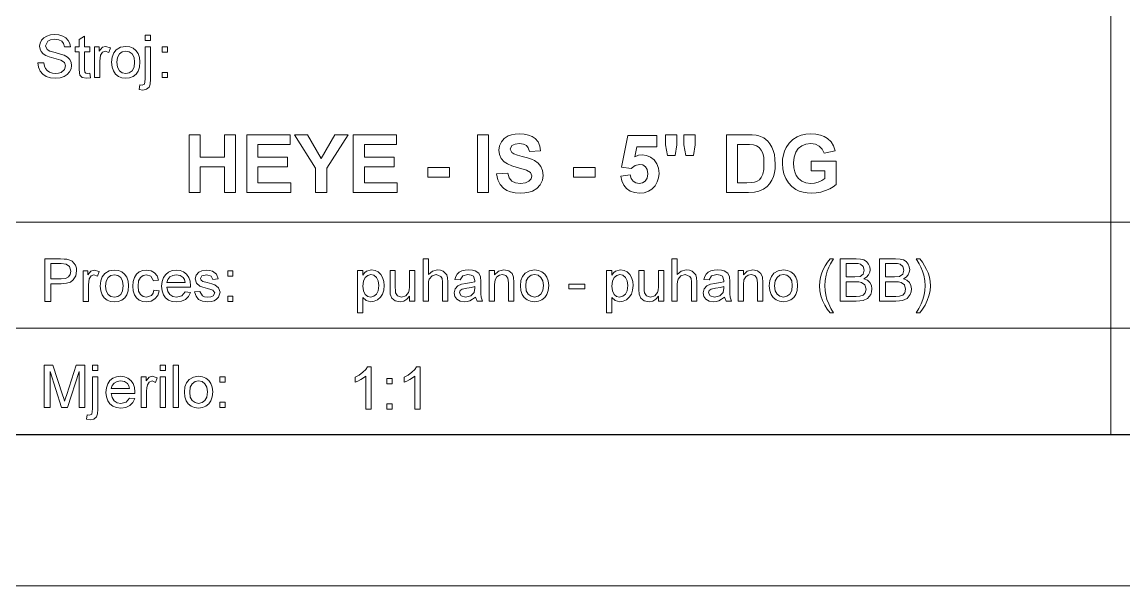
# Model space of a CAD drawing. Extents: x 0 to 594, y 0 to 521.
# Drawn here: x 491.6 to 543, y 0 to 26.3 of the extents above; entities that cross this region are included whole.
import ezdxf

# ---------------------------------------------------------------- set-up
doc = ezdxf.new("R2010")
doc.units = 0

msp = doc.modelspace()

# ---------------------------------------------------------------- linework, layer by layer
at = {"color": 7, "lineweight": 13}
for p, q in [((542.36, 56.564), (542.36, 7.069)), ((375.224, 16.968), (586.749, 16.968)), ((375.224, 12.019), (586.749, 12.019)), ((0, 0), (593.818, 0))]:
    msp.add_line(p, q, dxfattribs=at)
at = {"color": 7, "lineweight": 30}
msp.add_line((28.277, 7.069), (586.749, 7.069), dxfattribs=at)
at = {"color": 7, "lineweight": 13}
for points in [[(492.363, 24.395), (492.638, 24.395), (492.666, 24.249), (492.715, 24.131), (492.792, 24.038), (492.903, 23.964), (493.039, 23.916), (493.191, 23.9), (493.324, 23.912), (493.44, 23.949), (493.602, 24.081), (493.655, 24.253), (493.604, 24.408), (493.436, 24.521), (493.316, 24.561), (493.106, 24.618), (492.885, 24.683), (492.736, 24.743), (492.608, 24.825), (492.517, 24.926), (492.463, 25.042), (492.445, 25.171), (492.467, 25.316), (492.53, 25.45), (492.634, 25.564), (492.776, 25.647), (492.947, 25.698), (493.136, 25.714), (493.342, 25.697), (493.522, 25.645), (493.669, 25.56), (493.778, 25.442), (493.847, 25.298), (493.875, 25.137), (493.6, 25.137), (493.558, 25.292), (493.471, 25.404), (493.335, 25.472), (493.147, 25.495), (492.955, 25.473), (492.822, 25.407), (492.72, 25.195), (492.792, 25.018), (492.921, 24.948), (493.163, 24.876), (493.418, 24.808), (493.584, 24.749), (493.738, 24.66), (493.846, 24.549), (493.909, 24.418), (493.93, 24.269), (493.907, 24.117), (493.84, 23.974), (493.73, 23.85), (493.581, 23.758), (493.402, 23.7), (493.202, 23.68), (492.957, 23.701), (492.754, 23.764), (492.593, 23.869), (492.471, 24.015), (492.393, 24.194)], [(497.365, 25.44), (497.365, 25.687), (497.613, 25.687), (497.613, 25.44)], [(494.782, 23.915), (494.809, 23.702), (494.625, 23.68), (494.42, 23.721), (494.317, 23.829), (494.294, 23.933), (494.287, 24.11), (494.287, 24.917), (494.095, 24.917), (494.095, 25.137), (494.287, 25.137), (494.287, 25.49), (494.534, 25.635), (494.534, 25.137), (494.782, 25.137), (494.782, 24.917), (494.534, 24.917), (494.534, 24.095), (494.547, 23.964), (494.59, 23.918), (494.674, 23.9)], [(495.002, 23.708), (495.002, 25.137), (495.222, 25.137), (495.222, 24.946), (495.366, 25.122), (495.511, 25.165), (495.744, 25.097), (495.665, 24.876), (495.502, 24.945), (495.37, 24.896), (495.287, 24.761), (495.258, 24.623), (495.249, 24.472), (495.249, 23.708)], [(495.799, 24.423), (495.823, 24.663), (495.895, 24.858), (496.016, 25.007), (496.218, 25.125), (496.459, 25.165), (496.641, 25.143), (496.799, 25.079), (496.934, 24.973), (497.036, 24.829), (497.098, 24.652), (497.118, 24.443), (497.098, 24.198), (497.036, 24.011), (496.936, 23.872), (496.799, 23.767), (496.636, 23.702), (496.459, 23.68), (496.275, 23.702), (496.115, 23.765), (495.981, 23.872), (495.88, 24.018), (495.819, 24.201)], [(496.046, 24.423), (496.076, 24.194), (496.164, 24.031), (496.296, 23.933), (496.459, 23.9), (496.621, 23.933), (496.753, 24.031), (496.841, 24.197), (496.871, 24.431), (496.841, 24.653), (496.753, 24.814), (496.62, 24.912), (496.459, 24.945), (496.296, 24.912), (496.164, 24.815), (496.076, 24.652)], [(497.074, 23.157), (497.119, 23.37), (497.227, 23.351), (497.331, 23.399), (497.365, 23.644), (497.365, 25.137), (497.613, 25.137), (497.613, 23.632), (497.596, 23.409), (497.545, 23.265), (497.431, 23.164), (497.26, 23.131)], [(498.151, 24.89), (498.151, 25.137), (498.399, 25.137), (498.399, 24.89)], [(498.151, 23.708), (498.151, 23.955), (498.399, 23.955), (498.399, 23.708)], [(513.735, 19.215), (514.257, 19.252), (514.329, 19.035), (514.451, 18.885), (514.623, 18.797), (514.846, 18.767), (515.077, 18.794), (515.242, 18.874), (515.343, 18.99), (515.376, 19.123), (515.321, 19.279), (515.128, 19.391), (514.973, 19.439), (514.698, 19.513), (514.438, 19.593), (514.236, 19.683), (514.091, 19.784), (513.955, 19.943), (513.874, 20.124), (513.846, 20.327), (513.875, 20.527), (513.959, 20.713), (514.096, 20.871), (514.282, 20.986), (514.433, 21.039), (514.603, 21.07), (514.792, 21.08), (515.021, 21.067), (515.22, 21.027), (515.389, 20.96), (515.527, 20.867), (515.666, 20.708), (515.752, 20.518), (515.786, 20.297), (515.264, 20.26), (515.213, 20.43), (515.123, 20.545), (514.988, 20.611), (514.799, 20.633), (514.6, 20.609), (514.45, 20.538), (514.369, 20.374), (514.447, 20.215), (514.546, 20.157), (514.708, 20.096), (514.934, 20.033), (515.168, 19.968), (515.359, 19.903), (515.504, 19.837), (515.669, 19.72), (515.794, 19.566), (515.872, 19.375), (515.898, 19.142), (515.867, 18.921), (515.771, 18.714), (515.618, 18.539), (515.412, 18.417), (515.244, 18.363), (515.051, 18.33), (514.833, 18.32), (514.595, 18.334), (514.387, 18.377), (514.207, 18.448), (514.057, 18.548), (513.901, 18.724), (513.794, 18.946)], [(528.396, 19.364), (528.396, 19.812), (529.552, 19.812), (529.552, 18.721), (529.422, 18.619), (529.258, 18.526), (529.061, 18.441), (528.845, 18.374), (528.628, 18.333), (528.409, 18.32), (528.206, 18.331), (528.017, 18.364), (527.841, 18.418), (527.678, 18.495), (527.487, 18.629), (527.331, 18.797), (527.209, 18.998), (527.122, 19.222), (527.07, 19.459), (527.053, 19.709), (527.064, 19.912), (527.096, 20.103), (527.151, 20.282), (527.227, 20.45), (527.362, 20.649), (527.533, 20.815), (527.739, 20.947), (527.924, 21.021), (528.137, 21.065), (528.378, 21.08), (528.613, 21.067), (528.821, 21.028), (529.002, 20.963), (529.155, 20.872), (529.319, 20.716), (529.439, 20.524), (529.515, 20.297), (528.992, 20.185), (528.909, 20.371), (528.773, 20.512), (528.592, 20.603), (528.371, 20.633), (528.144, 20.607), (527.951, 20.532), (527.791, 20.406), (527.671, 20.23), (527.599, 20.005), (527.575, 19.731), (527.589, 19.505), (527.63, 19.31), (527.699, 19.144), (527.795, 19.008), (527.957, 18.874), (528.149, 18.794), (528.372, 18.767), (528.548, 18.785), (528.725, 18.837), (528.89, 18.915), (529.03, 19.007), (529.03, 19.364)], [(499.409, 18.357), (499.409, 21.043), (499.931, 21.043), (499.931, 19.998), (501.051, 19.998), (501.051, 21.043), (501.573, 21.043), (501.573, 18.357), (501.051, 18.357), (501.051, 19.551), (499.931, 19.551), (499.931, 18.357)], [(502.095, 18.357), (502.095, 21.043), (504.11, 21.043), (504.11, 20.595), (502.617, 20.595), (502.617, 19.998), (503.998, 19.998), (503.998, 19.551), (502.617, 19.551), (502.617, 18.805), (504.147, 18.805), (504.147, 18.357)], [(505.303, 18.357), (505.303, 19.487), (504.315, 21.043), (504.926, 21.043), (505.564, 19.937), (506.203, 21.043), (506.814, 21.043), (505.826, 19.484), (505.826, 18.357)], [(507.057, 18.357), (507.057, 21.043), (509.071, 21.043), (509.071, 20.595), (507.579, 20.595), (507.579, 19.998), (508.959, 19.998), (508.959, 19.551), (507.579, 19.551), (507.579, 18.805), (509.109, 18.805), (509.109, 18.357)], [(512.839, 18.357), (512.839, 21.043), (513.362, 21.043), (513.362, 18.357)], [(519.517, 19.12), (519.965, 19.178), (520.011, 19.008), (520.104, 18.878), (520.229, 18.795), (520.372, 18.767), (520.532, 18.796), (520.665, 18.882), (520.755, 19.026), (520.785, 19.228), (520.758, 19.419), (520.677, 19.554), (520.553, 19.636), (520.395, 19.663), (520.19, 19.616), (520.007, 19.476), (519.554, 19.534), (519.853, 21.006), (521.196, 21.006), (521.196, 20.483), (520.275, 20.483), (520.176, 20.014), (520.344, 20.086), (520.516, 20.11), (520.726, 20.083), (520.913, 20.003), (521.077, 19.868), (521.205, 19.691), (521.282, 19.481), (521.308, 19.24), (521.286, 19.033), (521.223, 18.841), (521.117, 18.665), (520.974, 18.514), (520.807, 18.406), (520.614, 18.341), (520.396, 18.32), (520.165, 18.344), (519.965, 18.416), (519.795, 18.537), (519.661, 18.698), (519.568, 18.892)], [(521.696, 20.073), (521.606, 20.581), (521.606, 21.043), (522.128, 21.043), (522.128, 20.581), (522.05, 20.073)], [(522.554, 20.073), (522.464, 20.581), (522.464, 21.043), (522.986, 21.043), (522.986, 20.581), (522.908, 20.073)], [(524.441, 21.043), (525.443, 21.043), (525.651, 21.037), (525.823, 21.02), (525.96, 20.992), (526.181, 20.895), (526.369, 20.744), (526.473, 20.617), (526.56, 20.472), (526.628, 20.309), (526.677, 20.124), (526.707, 19.913), (526.717, 19.674), (526.708, 19.463), (526.68, 19.273), (526.634, 19.102), (526.556, 18.919), (526.459, 18.761), (526.343, 18.628), (526.175, 18.506), (525.958, 18.413), (525.746, 18.371), (525.472, 18.357), (524.441, 18.357)], [(524.964, 20.595), (524.964, 18.805), (525.397, 18.805), (525.607, 18.811), (525.749, 18.83), (525.878, 18.875), (525.984, 18.943), (526.068, 19.048), (526.136, 19.204), (526.18, 19.419), (526.195, 19.699), (526.18, 19.976), (526.136, 20.18), (526.065, 20.33), (525.971, 20.442), (525.851, 20.521), (525.702, 20.57), (525.522, 20.589), (525.225, 20.595)], [(510.526, 19.066), (510.526, 19.513), (511.534, 19.513), (511.534, 19.066)], [(517.316, 19.066), (517.316, 19.513), (518.323, 19.513), (518.323, 19.066)], [(492.685, 13.274), (492.685, 15.253), (493.419, 15.253), (493.59, 15.249), (493.715, 15.235), (493.846, 15.2), (493.954, 15.144), (494.11, 14.956), (494.155, 14.829), (494.169, 14.691), (494.13, 14.461), (494.014, 14.271), (493.882, 14.175), (493.695, 14.118), (493.452, 14.099), (492.96, 14.099), (492.96, 13.274)], [(492.96, 14.319), (493.449, 14.319), (493.656, 14.343), (493.793, 14.414), (493.869, 14.529), (493.895, 14.683), (493.835, 14.898), (493.677, 15.016), (493.444, 15.033), (492.96, 15.033)], [(510.308, 13.284), (510.308, 15.263), (510.556, 15.263), (510.556, 14.534), (510.744, 14.689), (510.977, 14.741), (511.123, 14.725), (511.248, 14.679), (511.413, 14.506), (511.45, 14.371), (511.463, 14.187), (511.463, 13.284), (511.215, 13.284), (511.215, 14.178), (511.196, 14.333), (511.139, 14.439), (510.922, 14.521), (510.726, 14.466), (510.595, 14.316), (510.565, 14.204), (510.556, 14.056), (510.556, 13.284)], [(521.907, 13.284), (521.907, 15.263), (522.155, 15.263), (522.155, 14.534), (522.343, 14.689), (522.576, 14.741), (522.722, 14.725), (522.847, 14.679), (523.012, 14.506), (523.049, 14.371), (523.062, 14.187), (523.062, 13.284), (522.815, 13.284), (522.815, 14.178), (522.795, 14.333), (522.738, 14.439), (522.522, 14.521), (522.325, 14.466), (522.194, 14.316), (522.165, 14.204), (522.155, 14.056), (522.155, 13.284)], [(529.274, 12.734), (529.142, 12.909), (529.025, 13.102), (528.922, 13.313), (528.843, 13.537), (528.795, 13.766), (528.779, 14), (528.791, 14.206), (528.827, 14.406), (528.886, 14.6), (528.958, 14.766), (529.046, 14.932), (529.151, 15.098), (529.274, 15.263), (529.439, 15.263), (529.3, 15.029), (529.218, 14.872), (529.143, 14.687), (529.086, 14.494), (529.041, 14.247), (529.026, 13.999), (529.038, 13.788), (529.072, 13.577), (529.129, 13.366), (529.21, 13.155), (529.313, 12.945), (529.439, 12.734)], [(529.741, 13.284), (529.741, 15.263), (530.485, 15.263), (530.69, 15.248), (530.85, 15.203), (530.972, 15.126), (531.065, 15.016), (531.123, 14.887), (531.143, 14.752), (531.125, 14.628), (531.07, 14.511), (530.978, 14.409), (530.849, 14.329), (531.01, 14.258), (531.128, 14.15), (531.201, 14.013), (531.225, 13.853), (531.211, 13.72), (531.167, 13.597), (531.023, 13.414), (530.808, 13.317), (530.664, 13.292), (530.49, 13.284)], [(530.016, 14.411), (530.431, 14.411), (530.673, 14.436), (530.819, 14.54), (530.868, 14.722), (530.822, 14.906), (530.691, 15.014), (530.576, 15.036), (530.399, 15.043), (530.016, 15.043)], [(531.583, 13.284), (531.583, 15.263), (532.327, 15.263), (532.532, 15.248), (532.691, 15.203), (532.814, 15.126), (532.907, 15.016), (532.965, 14.887), (532.984, 14.752), (532.966, 14.628), (532.911, 14.511), (532.82, 14.409), (532.691, 14.329), (532.851, 14.258), (532.97, 14.15), (533.043, 14.013), (533.067, 13.853), (533.052, 13.72), (533.008, 13.597), (532.864, 13.414), (532.649, 13.317), (532.505, 13.292), (532.332, 13.284)], [(531.857, 14.411), (532.272, 14.411), (532.515, 14.436), (532.66, 14.54), (532.71, 14.722), (532.664, 14.906), (532.533, 15.014), (532.417, 15.036), (532.241, 15.043), (531.857, 15.043)], [(533.452, 12.734), (533.287, 12.734), (533.413, 12.945), (533.516, 13.155), (533.596, 13.366), (533.653, 13.577), (533.688, 13.788), (533.699, 13.999), (533.684, 14.245), (533.64, 14.49), (533.584, 14.683), (533.509, 14.868), (533.426, 15.026), (533.287, 15.263), (533.452, 15.263), (533.574, 15.098), (533.68, 14.932), (533.768, 14.766), (533.839, 14.6), (533.899, 14.406), (533.934, 14.206), (533.946, 14), (533.93, 13.766), (533.882, 13.537), (533.802, 13.313), (533.699, 13.102), (533.582, 12.909)], [(494.472, 13.274), (494.472, 14.703), (494.692, 14.703), (494.692, 14.512), (494.836, 14.688), (494.981, 14.731), (495.214, 14.663), (495.135, 14.442), (494.972, 14.511), (494.84, 14.462), (494.757, 14.327), (494.729, 14.189), (494.719, 14.038), (494.719, 13.274)], [(495.269, 13.989), (495.293, 14.229), (495.365, 14.424), (495.486, 14.573), (495.688, 14.692), (495.929, 14.731), (496.111, 14.71), (496.269, 14.646), (496.404, 14.539), (496.506, 14.395), (496.568, 14.218), (496.588, 14.009), (496.568, 13.764), (496.507, 13.578), (496.406, 13.438), (496.269, 13.334), (496.106, 13.268), (495.929, 13.247), (495.745, 13.268), (495.585, 13.332), (495.451, 13.438), (495.35, 13.584), (495.289, 13.768)], [(495.516, 13.989), (495.546, 13.76), (495.634, 13.597), (495.766, 13.499), (495.929, 13.467), (496.091, 13.499), (496.223, 13.598), (496.311, 13.763), (496.341, 13.997), (496.311, 14.22), (496.223, 14.381), (496.09, 14.478), (495.929, 14.511), (495.766, 14.479), (495.634, 14.381), (495.546, 14.219)], [(497.77, 13.796), (498.017, 13.769), (497.949, 13.55), (497.819, 13.385), (497.641, 13.281), (497.427, 13.247), (497.245, 13.268), (497.089, 13.331), (496.958, 13.437), (496.859, 13.583), (496.8, 13.765), (496.781, 13.984), (496.8, 14.199), (496.857, 14.386), (496.952, 14.537), (497.088, 14.645), (497.25, 14.709), (497.425, 14.731), (497.635, 14.701), (497.802, 14.609), (497.922, 14.462), (497.99, 14.264), (497.743, 14.236), (497.627, 14.442), (497.427, 14.511), (497.266, 14.48), (497.139, 14.386), (497.056, 14.224), (497.028, 13.99), (497.055, 13.753), (497.136, 13.591), (497.261, 13.498), (497.418, 13.467), (497.652, 13.548), (497.728, 13.65)], [(499.224, 13.714), (499.466, 13.687), (499.38, 13.501), (499.242, 13.362), (499.056, 13.276), (498.824, 13.247), (498.625, 13.268), (498.455, 13.332), (498.315, 13.439), (498.211, 13.584), (498.148, 13.763), (498.127, 13.977), (498.148, 14.198), (498.212, 14.383), (498.317, 14.533), (498.456, 14.643), (498.621, 14.709), (498.81, 14.731), (498.993, 14.71), (499.153, 14.645), (499.288, 14.539), (499.392, 14.393), (499.454, 14.213), (499.474, 13.997), (499.473, 13.934), (498.375, 13.934), (498.417, 13.734), (498.515, 13.587), (498.656, 13.497), (498.828, 13.467), (499.067, 13.526)], [(498.375, 14.154), (499.227, 14.154), (499.194, 14.291), (499.129, 14.389), (498.987, 14.481), (498.809, 14.511), (498.645, 14.487), (498.509, 14.414), (498.415, 14.3)], [(499.667, 13.714), (499.914, 13.741), (500.025, 13.537), (500.133, 13.484), (500.278, 13.467), (500.421, 13.482), (500.522, 13.529), (500.601, 13.676), (500.509, 13.794), (500.415, 13.828), (500.261, 13.87), (500.05, 13.933), (499.909, 13.987), (499.749, 14.124), (499.694, 14.317), (499.737, 14.495), (499.854, 14.631), (500.005, 14.702), (500.21, 14.731), (500.365, 14.719), (500.5, 14.681), (500.684, 14.546), (500.766, 14.319), (500.519, 14.291), (500.432, 14.453), (500.229, 14.511), (500.008, 14.461), (499.941, 14.343), (499.969, 14.265), (500.055, 14.207), (500.254, 14.15), (500.461, 14.087), (500.606, 14.037), (500.784, 13.909), (500.849, 13.701), (500.778, 13.472), (500.692, 13.377), (500.575, 13.306), (500.434, 13.261), (500.275, 13.247), (500.031, 13.276), (499.852, 13.365), (499.733, 13.511)], [(501.206, 14.456), (501.206, 14.703), (501.453, 14.703), (501.453, 14.456)], [(507.257, 12.734), (507.257, 14.713), (507.505, 14.713), (507.505, 14.494), (507.585, 14.602), (507.676, 14.679), (507.907, 14.741), (508.074, 14.718), (508.22, 14.647), (508.339, 14.534), (508.425, 14.383), (508.477, 14.205), (508.494, 14.01), (508.475, 13.802), (508.416, 13.617), (508.321, 13.463), (508.19, 13.35), (508.037, 13.28), (507.877, 13.257), (507.662, 13.313), (507.505, 13.456), (507.505, 12.734)], [(507.505, 13.987), (507.532, 13.76), (507.612, 13.601), (507.73, 13.508), (507.871, 13.477), (508.015, 13.509), (508.137, 13.606), (508.219, 13.77), (508.247, 14.006), (508.22, 14.232), (508.139, 14.393), (508.021, 14.489), (507.882, 14.521), (507.742, 14.487), (507.619, 14.384), (507.533, 14.216)], [(509.676, 13.284), (509.676, 13.51), (509.556, 13.369), (509.411, 13.285), (509.239, 13.257), (509.012, 13.305), (508.855, 13.426), (508.783, 13.605), (508.769, 13.831), (508.769, 14.713), (509.017, 14.713), (509.017, 13.931), (509.02, 13.774), (509.031, 13.678), (509.126, 13.53), (509.305, 13.477), (509.505, 13.532), (509.637, 13.682), (509.666, 13.798), (509.676, 13.958), (509.676, 14.713), (509.924, 14.713), (509.924, 13.284)], [(512.755, 13.477), (512.62, 13.374), (512.495, 13.306), (512.37, 13.269), (512.237, 13.257), (512.036, 13.285), (511.887, 13.371), (511.796, 13.502), (511.765, 13.664), (511.811, 13.854), (511.932, 13.993), (512.101, 14.072), (512.308, 14.108), (512.554, 14.146), (512.726, 14.191), (512.727, 14.25), (512.661, 14.445), (512.551, 14.502), (512.397, 14.521), (512.155, 14.466), (512.04, 14.274), (511.793, 14.301), (511.836, 14.439), (511.9, 14.547), (511.991, 14.629), (512.116, 14.69), (512.269, 14.728), (512.444, 14.741), (512.611, 14.73), (512.744, 14.697), (512.914, 14.588), (512.99, 14.421), (513.002, 14.204), (513.002, 13.897), (513.006, 13.631), (513.018, 13.476), (513.084, 13.284), (512.837, 13.284)], [(513.387, 13.284), (513.387, 14.713), (513.634, 14.713), (513.634, 14.511), (513.819, 14.683), (514.071, 14.741), (514.3, 14.695), (514.456, 14.573), (514.528, 14.395), (514.541, 14.16), (514.541, 13.284), (514.294, 13.284), (514.294, 14.144), (514.266, 14.362), (514.169, 14.478), (514.004, 14.521), (513.864, 14.497), (513.744, 14.424), (513.662, 14.283), (513.634, 14.055), (513.634, 13.284)], [(514.844, 13.999), (514.868, 14.239), (514.94, 14.434), (515.061, 14.583), (515.263, 14.702), (515.504, 14.741), (515.686, 14.72), (515.844, 14.656), (515.979, 14.549), (516.081, 14.405), (516.142, 14.228), (516.163, 14.019), (516.142, 13.774), (516.081, 13.588), (515.981, 13.448), (515.844, 13.344), (515.681, 13.278), (515.504, 13.257), (515.319, 13.278), (515.16, 13.342), (515.026, 13.448), (514.925, 13.594), (514.864, 13.778)], [(515.091, 13.999), (515.12, 13.77), (515.208, 13.607), (515.341, 13.509), (515.504, 13.477), (515.666, 13.509), (515.798, 13.608), (515.886, 13.773), (515.916, 14.007), (515.886, 14.23), (515.797, 14.391), (515.665, 14.488), (515.504, 14.521), (515.341, 14.489), (515.208, 14.391), (515.12, 14.228)], [(518.857, 12.734), (518.857, 14.713), (519.104, 14.713), (519.104, 14.494), (519.184, 14.602), (519.275, 14.679), (519.506, 14.741), (519.673, 14.718), (519.819, 14.647), (519.938, 14.534), (520.024, 14.383), (520.076, 14.205), (520.093, 14.01), (520.074, 13.802), (520.015, 13.617), (519.92, 13.463), (519.789, 13.35), (519.636, 13.28), (519.476, 13.257), (519.261, 13.313), (519.104, 13.456), (519.104, 12.734)], [(519.104, 13.987), (519.131, 13.76), (519.211, 13.601), (519.329, 13.508), (519.47, 13.477), (519.614, 13.509), (519.736, 13.606), (519.818, 13.77), (519.846, 14.006), (519.819, 14.232), (519.738, 14.393), (519.62, 14.489), (519.481, 14.521), (519.341, 14.487), (519.218, 14.384), (519.132, 14.216)], [(521.275, 13.284), (521.275, 13.51), (521.155, 13.369), (521.01, 13.285), (520.839, 13.257), (520.611, 13.305), (520.454, 13.426), (520.382, 13.605), (520.368, 13.831), (520.368, 14.713), (520.616, 14.713), (520.616, 13.931), (520.619, 13.774), (520.63, 13.678), (520.725, 13.53), (520.904, 13.477), (521.104, 13.532), (521.236, 13.682), (521.266, 13.798), (521.275, 13.958), (521.275, 14.713), (521.523, 14.713), (521.523, 13.284)], [(524.354, 13.477), (524.219, 13.374), (524.094, 13.306), (523.969, 13.269), (523.836, 13.257), (523.635, 13.285), (523.486, 13.371), (523.395, 13.502), (523.364, 13.664), (523.41, 13.854), (523.531, 13.993), (523.7, 14.072), (523.908, 14.108), (524.154, 14.146), (524.325, 14.191), (524.326, 14.25), (524.261, 14.445), (524.15, 14.502), (523.996, 14.521), (523.754, 14.466), (523.639, 14.274), (523.392, 14.301), (523.435, 14.439), (523.499, 14.547), (523.59, 14.629), (523.715, 14.69), (523.868, 14.728), (524.043, 14.741), (524.21, 14.73), (524.343, 14.697), (524.513, 14.588), (524.589, 14.421), (524.601, 14.204), (524.601, 13.897), (524.605, 13.631), (524.618, 13.476), (524.684, 13.284), (524.436, 13.284)], [(524.986, 13.284), (524.986, 14.713), (525.233, 14.713), (525.233, 14.511), (525.418, 14.683), (525.671, 14.741), (525.899, 14.695), (526.055, 14.573), (526.127, 14.395), (526.14, 14.16), (526.14, 13.284), (525.893, 13.284), (525.893, 14.144), (525.865, 14.362), (525.768, 14.478), (525.603, 14.521), (525.463, 14.497), (525.343, 14.424), (525.261, 14.283), (525.233, 14.055), (525.233, 13.284)], [(526.443, 13.999), (526.467, 14.239), (526.539, 14.434), (526.66, 14.583), (526.862, 14.702), (527.103, 14.741), (527.285, 14.72), (527.443, 14.656), (527.578, 14.549), (527.68, 14.405), (527.742, 14.228), (527.762, 14.019), (527.742, 13.774), (527.68, 13.588), (527.58, 13.448), (527.443, 13.344), (527.28, 13.278), (527.103, 13.257), (526.919, 13.278), (526.759, 13.342), (526.625, 13.448), (526.524, 13.594), (526.463, 13.778)], [(526.69, 13.999), (526.719, 13.77), (526.807, 13.607), (526.94, 13.509), (527.103, 13.477), (527.265, 13.509), (527.397, 13.608), (527.485, 13.773), (527.515, 14.007), (527.485, 14.23), (527.397, 14.391), (527.264, 14.488), (527.103, 14.521), (526.94, 14.489), (526.807, 14.391), (526.719, 14.228)], [(512.727, 13.971), (512.567, 13.927), (512.343, 13.891), (512.138, 13.848), (512.045, 13.778), (512.012, 13.676), (512.084, 13.534), (512.292, 13.477), (512.533, 13.535), (512.688, 13.686), (512.726, 13.894)], [(517.097, 13.861), (517.097, 14.081), (517.84, 14.081), (517.84, 13.861)], [(524.326, 13.971), (524.166, 13.927), (523.942, 13.891), (523.737, 13.848), (523.644, 13.778), (523.612, 13.676), (523.683, 13.534), (523.891, 13.477), (524.132, 13.535), (524.287, 13.686), (524.325, 13.894)], [(530.016, 13.504), (530.495, 13.504), (530.668, 13.513), (530.815, 13.568), (530.912, 13.679), (530.95, 13.848), (530.894, 14.042), (530.74, 14.158), (530.621, 14.183), (530.46, 14.191), (530.016, 14.191)], [(531.857, 13.504), (532.337, 13.504), (532.51, 13.513), (532.657, 13.568), (532.754, 13.679), (532.792, 13.848), (532.736, 14.042), (532.582, 14.158), (532.463, 14.183), (532.301, 14.191), (531.857, 14.191)], [(501.206, 13.274), (501.206, 13.522), (501.453, 13.522), (501.453, 13.274)], [(492.658, 8.325), (492.658, 10.304), (493.066, 10.304), (493.515, 8.911), (493.569, 8.741), (493.606, 8.619), (493.647, 8.752), (493.705, 8.935), (494.15, 10.304), (494.554, 10.304), (494.554, 8.325), (494.279, 8.325), (494.279, 10.001), (493.742, 8.325), (493.466, 8.325), (492.933, 10.001), (492.933, 8.325)], [(494.912, 10.056), (494.912, 10.304), (495.159, 10.304), (495.159, 10.056)], [(498.061, 10.056), (498.061, 10.304), (498.309, 10.304), (498.309, 10.056)], [(498.666, 8.325), (498.666, 10.304), (498.913, 10.304), (498.913, 8.325)], [(496.629, 8.764), (496.872, 8.737), (496.785, 8.551), (496.647, 8.413), (496.461, 8.326), (496.229, 8.297), (496.03, 8.319), (495.86, 8.383), (495.72, 8.489), (495.616, 8.634), (495.553, 8.814), (495.533, 9.027), (495.554, 9.248), (495.617, 9.434), (495.722, 9.583), (495.861, 9.693), (496.026, 9.759), (496.215, 9.781), (496.398, 9.76), (496.558, 9.696), (496.694, 9.589), (496.797, 9.443), (496.859, 9.263), (496.879, 9.048), (496.878, 8.984), (495.78, 8.984), (495.822, 8.785), (495.92, 8.638), (496.061, 8.547), (496.233, 8.517), (496.472, 8.576)], [(497.182, 8.325), (497.182, 9.754), (497.402, 9.754), (497.402, 9.563), (497.546, 9.739), (497.691, 9.781), (497.924, 9.714), (497.845, 9.492), (497.682, 9.562), (497.55, 9.513), (497.467, 9.377), (497.439, 9.239), (497.429, 9.089), (497.429, 8.325)], [(499.188, 9.039), (499.212, 9.28), (499.285, 9.474), (499.406, 9.624), (499.607, 9.742), (499.849, 9.781), (500.03, 9.76), (500.189, 9.696), (500.323, 9.59), (500.426, 9.445), (500.487, 9.269), (500.508, 9.06), (500.487, 8.814), (500.426, 8.628), (500.326, 8.489), (500.189, 8.384), (500.026, 8.319), (499.849, 8.297), (499.664, 8.318), (499.505, 8.382), (499.371, 8.488), (499.269, 8.635), (499.208, 8.818)], [(507.887, 8.249), (507.64, 8.249), (507.64, 9.792), (507.536, 9.708), (507.405, 9.625), (507.268, 9.552), (507.145, 9.5), (507.145, 9.734), (507.339, 9.839), (507.508, 9.965), (507.64, 10.099), (507.728, 10.228), (507.887, 10.228)], [(510.168, 8.249), (509.921, 8.249), (509.921, 9.792), (509.818, 9.708), (509.687, 9.625), (509.549, 9.552), (509.426, 9.5), (509.426, 9.734), (509.621, 9.839), (509.789, 9.965), (509.922, 10.099), (510.009, 10.228), (510.168, 10.228)], [(494.62, 7.774), (494.665, 7.986), (494.773, 7.967), (494.877, 8.016), (494.912, 8.26), (494.912, 9.754), (495.159, 9.754), (495.159, 8.249), (495.142, 8.025), (495.091, 7.882), (494.977, 7.781), (494.806, 7.748)], [(495.78, 9.204), (496.632, 9.204), (496.599, 9.342), (496.534, 9.44), (496.392, 9.531), (496.214, 9.562), (496.05, 9.537), (495.914, 9.464), (495.82, 9.351)], [(498.061, 8.325), (498.061, 9.754), (498.309, 9.754), (498.309, 8.325)], [(499.436, 9.04), (499.465, 8.811), (499.553, 8.647), (499.686, 8.55), (499.849, 8.517), (500.01, 8.55), (500.143, 8.648), (500.231, 8.813), (500.26, 9.048), (500.231, 9.27), (500.142, 9.431), (500.01, 9.529), (499.849, 9.562), (499.686, 9.529), (499.553, 9.432), (499.465, 9.269)], [(500.837, 9.507), (500.837, 9.754), (501.085, 9.754), (501.085, 9.507)], [(508.629, 9.431), (508.629, 9.679), (508.876, 9.679), (508.876, 9.431)], [(500.837, 8.325), (500.837, 8.572), (501.085, 8.572), (501.085, 8.325)], [(508.629, 8.249), (508.629, 8.497), (508.876, 8.497), (508.876, 8.249)]]:
    msp.add_lwpolyline(points, close=True, dxfattribs=at)

doc.saveas('drawing.dxf')
